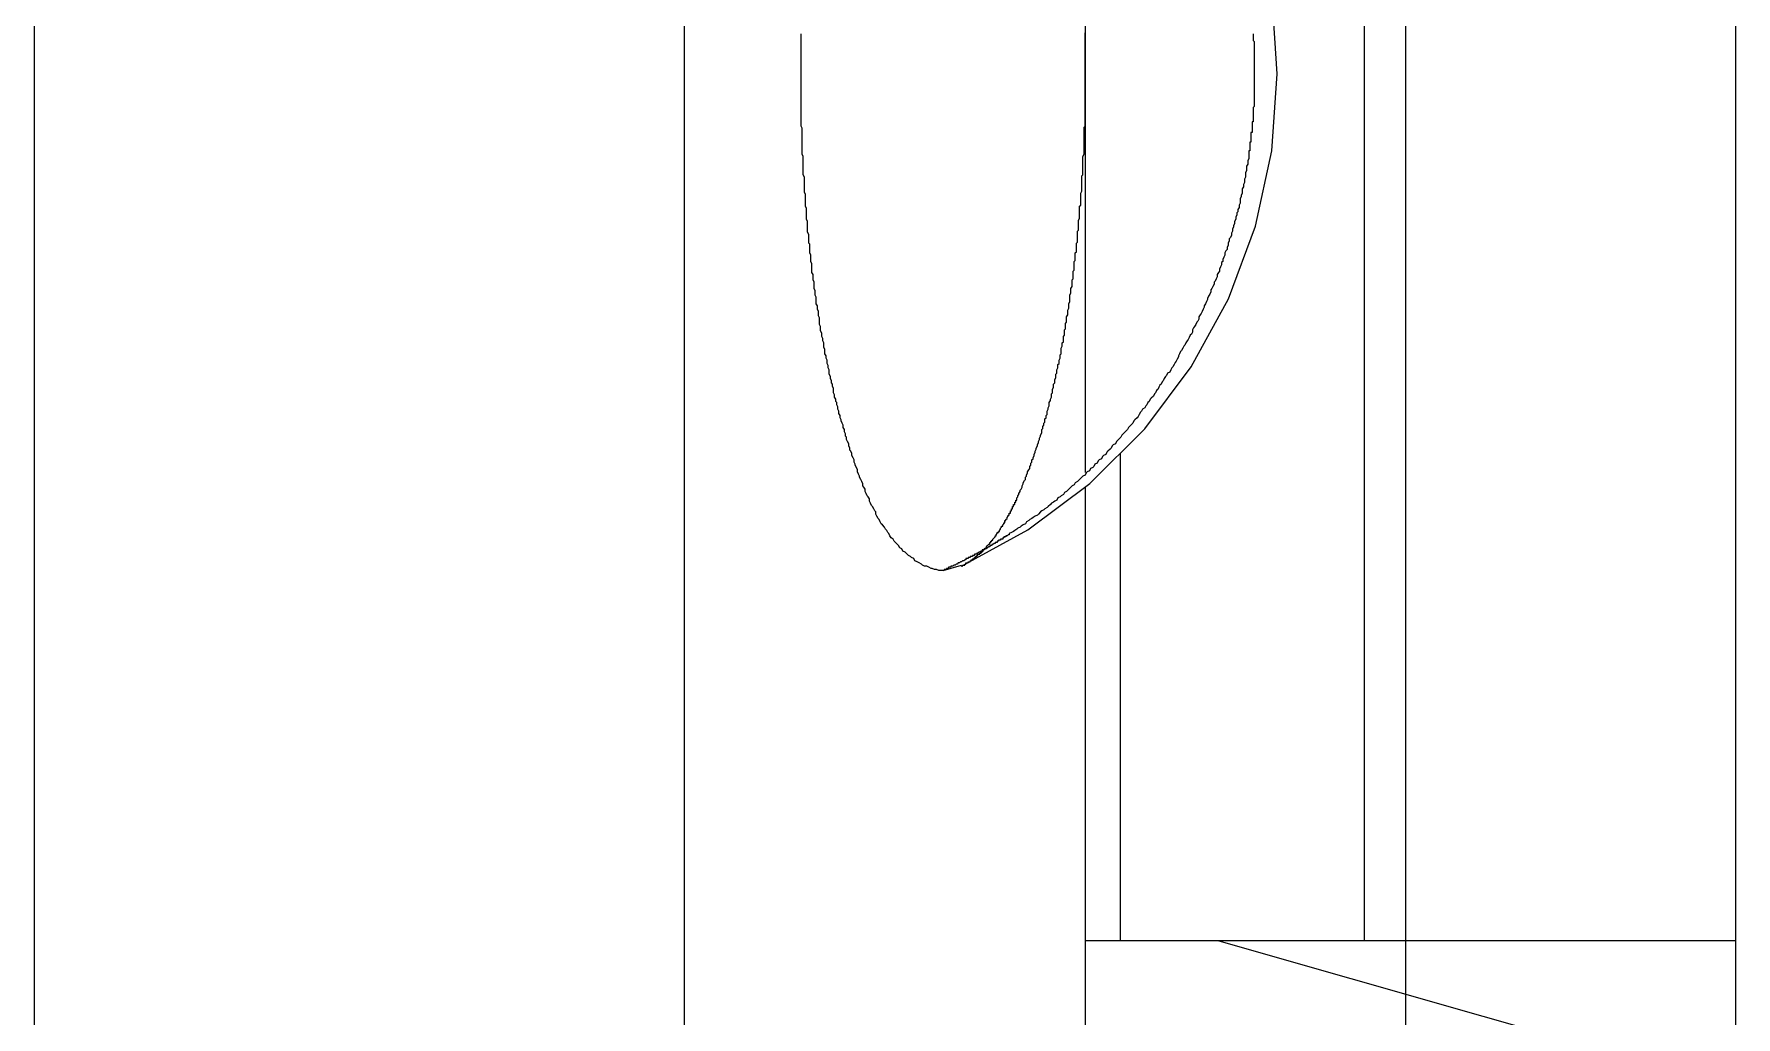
# Paper-space layout '2 DOOR PANEL LAYOUT - A1 Sheet' of a CAD drawing. Extents: x 50 to 825, y 22 to 486.
# Drawn here: x 424.756 to 424.9604, y 323.1303 to 323.2483 of the extents above; entities that cross this region are included whole.
import ezdxf

# ---------------------------------------------------------------- set-up
doc = ezdxf.new("R2010")
doc.units = 0
doc.layers.add('N-EQPM', color=3, linetype='Continuous', lineweight=25)

psp = doc.layouts.new('2 DOOR PANEL LAYOUT - A1 Sheet')

# ---------------------------------------------------------------- linework, layer by layer
at = {"layer": 'N-EQPM', "linetype": 'Continuous'}
for p, q in [((424.96035, 322.51212), (424.96035, 326.15611)), ((424.92072, 322.50827), (424.92072, 326.15468)), ((424.75603, 325.99213), (424.75603, 322.68651)), ((424.83412, 322.68651), (424.83412, 325.99213)), ((424.91576, 323.13941), (424.91576, 323.34764)), ((424.88226, 323.19566), (424.88226, 323.29139)), ((424.90529, 323.24352), (424.90473, 323.25206)), ((424.90463, 323.23426), (424.90529, 323.24352)), ((424.88642, 323.19794), (424.88642, 323.13941)), ((424.88226, 323.13941), (424.88226, 323.19391)), ((424.86739, 323.1844), (424.87534, 323.18875)), ((424.86516, 323.18389), (424.86739, 323.18451)), ((424.88227, 322.55637), (424.88226, 323.13941)), ((424.96035, 323.13941), (424.88227, 323.13941)), ((424.89827, 323.13941), (424.96035, 323.12174))]:
    psp.add_line(p, q, dxfattribs=at)
psp.add_lwpolyline([(424.87534, 323.18875), (424.88279, 323.19431), (424.88938, 323.20089), (424.89496, 323.20834), (424.89942, 323.2165), (424.90266, 323.22521), (424.90463, 323.23426)], dxfattribs=at)
at = {"layer": 'N-EQPM'}
for points in [[(424.84812, 323.24349, 0), (424.84812, 323.24375, 0), (424.84812, 323.24401, 0), (424.84812, 323.24427, 0), (424.84812, 323.24453, 0), (424.84812, 323.24479, 0), (424.84812, 323.24505, 0), (424.84812, 323.24531, 0), (424.84812, 323.24557, 0), (424.84812, 323.24583, 0), (424.84812, 323.24609, 0), (424.84812, 323.24635, 0), (424.84812, 323.24661, 0), (424.84812, 323.24687, 0), (424.84812, 323.24713, 0), (424.84812, 323.24739, 0), (424.84812, 323.24752, 0), (424.84812, 323.24778, 0), (424.84812, 323.24804, 0), (424.84812, 323.2483, 0)], [(424.88222, 323.24349, 0), (424.88222, 323.24375, 0), (424.88222, 323.24388, 0), (424.88222, 323.24414, 0), (424.88222, 323.24427, 0), (424.88222, 323.24453, 0), (424.88222, 323.24479, 0), (424.88222, 323.24492, 0), (424.88222, 323.24518, 0), (424.88222, 323.24531, 0), (424.88222, 323.24557, 0), (424.88222, 323.2457, 0), (424.88222, 323.24596, 0), (424.88222, 323.24609, 0), (424.88222, 323.24635, 0), (424.88222, 323.24661, 0), (424.88222, 323.24674, 0), (424.88222, 323.247, 0), (424.88222, 323.24713, 0), (424.88222, 323.24739, 0), (424.88222, 323.24752, 0), (424.88222, 323.24778, 0), (424.88222, 323.24791, 0), (424.88222, 323.24817, 0), (424.88222, 323.24843, 0)], [(424.90239, 323.2483, 0), (424.90239, 323.24817, 0), (424.90239, 323.24817, 0), (424.90239, 323.24804, 0), (424.90239, 323.24791, 0), (424.90239, 323.24791, 0), (424.90239, 323.24778, 0), (424.90239, 323.24778, 0), (424.90239, 323.24765, 0), (424.90239, 323.24765, 0), (424.90239, 323.24752, 0), (424.90252, 323.24739, 0), (424.90252, 323.24739, 0), (424.90252, 323.24726, 0), (424.90252, 323.24726, 0), (424.90252, 323.24713, 0), (424.90252, 323.24713, 0), (424.90252, 323.247, 0), (424.90252, 323.24687, 0), (424.90252, 323.24687, 0), (424.90252, 323.24674, 0), (424.90252, 323.24674, 0), (424.90252, 323.24661, 0), (424.90252, 323.24661, 0), (424.90252, 323.24648, 0), (424.90252, 323.24648, 0), (424.90252, 323.24635, 0), (424.90252, 323.24622, 0), (424.90252, 323.24622, 0), (424.90252, 323.24609, 0), (424.90252, 323.24609, 0), (424.90252, 323.24596, 0), (424.90252, 323.24596, 0), (424.90252, 323.24583, 0), (424.90252, 323.2457, 0), (424.90252, 323.2457, 0), (424.90252, 323.24557, 0), (424.90252, 323.24557, 0), (424.90252, 323.24544, 0), (424.90252, 323.24544, 0), (424.90252, 323.24531, 0), (424.90252, 323.24518, 0), (424.90252, 323.24518, 0), (424.90252, 323.24505, 0), (424.90252, 323.24505, 0), (424.90252, 323.24492, 0), (424.90252, 323.24492, 0), (424.90252, 323.24479, 0), (424.90252, 323.24466, 0), (424.90252, 323.24466, 0), (424.90252, 323.24453, 0), (424.90252, 323.24453, 0), (424.90252, 323.2444, 0), (424.90252, 323.2444, 0), (424.90252, 323.24427, 0), (424.90252, 323.24414, 0), (424.90252, 323.24414, 0), (424.90252, 323.24401, 0), (424.90252, 323.24401, 0), (424.90252, 323.24388, 0), (424.90252, 323.24388, 0), (424.90252, 323.24375, 0), (424.90252, 323.24362, 0), (424.90252, 323.24362, 0), (424.90252, 323.24349, 0)], [(424.86517, 323.18388, 0), (424.86491, 323.18388, 0), (424.86465, 323.18388, 0), (424.86439, 323.18401, 0), (424.86413, 323.18401, 0), (424.86387, 323.18414, 0), (424.86374, 323.18414, 0), (424.86347, 323.18427, 0), (424.86321, 323.1844, 0), (424.86295, 323.1844, 0), (424.86269, 323.18453, 0), (424.86256, 323.18466, 0), (424.8623, 323.18479, 0), (424.86204, 323.18492, 0), (424.86178, 323.18505, 0), (424.86165, 323.18531, 0), (424.86139, 323.18544, 0), (424.86126, 323.18557, 0), (424.861, 323.1857, 0), (424.86074, 323.18596, 0), (424.86061, 323.18609, 0), (424.86035, 323.18622, 0), (424.86022, 323.18648, 0), (424.85996, 323.18661, 0), (424.85983, 323.18687, 0), (424.8597, 323.187, 0), (424.85944, 323.18726, 0), (424.85931, 323.1874, 0), (424.85918, 323.18766, 0), (424.85892, 323.18779, 0), (424.85879, 323.18805, 0), (424.85866, 323.18831, 0), (424.85853, 323.18844, 0), (424.8584, 323.1887, 0), (424.85827, 323.18883, 0), (424.85814, 323.18909, 0), (424.85788, 323.18935, 0), (424.85775, 323.18948, 0), (424.85762, 323.18974, 0), (424.85749, 323.19, 0), (424.85736, 323.19013, 0), (424.85723, 323.19039, 0), (424.8571, 323.19065, 0), (424.8571, 323.19091, 0), (424.85697, 323.19104, 0), (424.85684, 323.1913, 0), (424.85671, 323.19156, 0), (424.85658, 323.19169, 0), (424.85645, 323.19195, 0), (424.85632, 323.19221, 0), (424.85632, 323.19247, 0), (424.85619, 323.19273, 0), (424.85606, 323.19286, 0), (424.85593, 323.19312, 0), (424.8558, 323.19338, 0), (424.8558, 323.19364, 0), (424.85567, 323.1939, 0), (424.85554, 323.19403, 0), (424.85554, 323.19429, 0), (424.85541, 323.19455, 0), (424.85528, 323.19481, 0), (424.85515, 323.19507, 0), (424.85515, 323.1952, 0), (424.85502, 323.19546, 0), (424.85489, 323.19572, 0), (424.85489, 323.19598, 0), (424.85476, 323.19624, 0), (424.85463, 323.19651, 0), (424.85463, 323.19664, 0), (424.85449, 323.1969, 0), (424.85449, 323.19716, 0), (424.85436, 323.19742, 0), (424.85423, 323.19768, 0), (424.85423, 323.19794, 0), (424.8541, 323.1982, 0), (424.85397, 323.19833, 0), (424.85397, 323.19859, 0), (424.85384, 323.19885, 0), (424.85384, 323.19911, 0), (424.85371, 323.19937, 0), (424.85358, 323.19963, 0), (424.85358, 323.19989, 0), (424.85345, 323.20002, 0), (424.85345, 323.20028, 0), (424.85332, 323.20054, 0), (424.85332, 323.2008, 0), (424.85319, 323.20106, 0), (424.85319, 323.20132, 0), (424.85306, 323.20158, 0), (424.85293, 323.20184, 0), (424.85293, 323.20197, 0), (424.8528, 323.20223, 0), (424.8528, 323.20249, 0), (424.85267, 323.20275, 0), (424.85267, 323.20301, 0), (424.85254, 323.20327, 0), (424.85254, 323.20353, 0), (424.85241, 323.20379, 0), (424.85241, 323.20405, 0), (424.85228, 323.20418, 0), (424.85228, 323.20444, 0), (424.85215, 323.2047, 0), (424.85215, 323.20496, 0), (424.85202, 323.20522, 0), (424.85202, 323.20548, 0), (424.85202, 323.20575, 0), (424.85189, 323.20601, 0), (424.85189, 323.20627, 0), (424.85176, 323.2064, 0), (424.85176, 323.20666, 0), (424.85163, 323.20692, 0), (424.85163, 323.20718, 0), (424.8515, 323.20744, 0), (424.8515, 323.2077, 0), (424.8515, 323.20796, 0), (424.85137, 323.20822, 0), (424.85137, 323.20848, 0), (424.85124, 323.20874, 0), (424.85124, 323.209, 0), (424.85124, 323.20913, 0), (424.85111, 323.20939, 0), (424.85111, 323.20965, 0), (424.85098, 323.20991, 0), (424.85098, 323.21017, 0), (424.85098, 323.21043, 0), (424.85085, 323.21069, 0), (424.85085, 323.21095, 0), (424.85085, 323.21121, 0), (424.85072, 323.21147, 0), (424.85072, 323.21173, 0), (424.85059, 323.21199, 0), (424.85059, 323.21212, 0), (424.85059, 323.21238, 0), (424.85046, 323.21264, 0), (424.85046, 323.2129, 0), (424.85046, 323.21316, 0), (424.85033, 323.21342, 0), (424.85033, 323.21368, 0), (424.85033, 323.21394, 0), (424.85033, 323.2142, 0), (424.8502, 323.21446, 0), (424.8502, 323.21473, 0), (424.8502, 323.21499, 0), (424.85007, 323.21525, 0), (424.85007, 323.21538, 0), (424.85007, 323.21564, 0), (424.84994, 323.2159, 0), (424.84994, 323.21616, 0), (424.84994, 323.21642, 0), (424.84994, 323.21668, 0), (424.84981, 323.21694, 0), (424.84981, 323.2172, 0), (424.84981, 323.21746, 0), (424.84968, 323.21772, 0), (424.84968, 323.21798, 0), (424.84968, 323.21824, 0), (424.84968, 323.2185, 0), (424.84955, 323.21876, 0), (424.84955, 323.21889, 0), (424.84955, 323.21915, 0), (424.84955, 323.21941, 0), (424.84942, 323.21967, 0), (424.84942, 323.21993, 0), (424.84942, 323.22019, 0), (424.84942, 323.22045, 0), (424.84942, 323.22071, 0), (424.84929, 323.22097, 0), (424.84929, 323.22123, 0), (424.84929, 323.22149, 0), (424.84929, 323.22175, 0), (424.84916, 323.22201, 0), (424.84916, 323.22227, 0), (424.84916, 323.22253, 0), (424.84916, 323.22279, 0), (424.84916, 323.22305, 0), (424.84903, 323.22318, 0), (424.84903, 323.22344, 0), (424.84903, 323.2237, 0), (424.84903, 323.22397, 0), (424.84903, 323.22423, 0), (424.8489, 323.22449, 0), (424.8489, 323.22475, 0), (424.8489, 323.22501, 0), (424.8489, 323.22527, 0), (424.8489, 323.22553, 0), (424.8489, 323.22579, 0), (424.84877, 323.22605, 0), (424.84877, 323.22631, 0), (424.84877, 323.22657, 0), (424.84877, 323.22683, 0), (424.84877, 323.22709, 0), (424.84877, 323.22735, 0), (424.84864, 323.22761, 0), (424.84864, 323.22774, 0), (424.84864, 323.228, 0), (424.84864, 323.22826, 0), (424.84864, 323.22852, 0), (424.84864, 323.22878, 0), (424.84864, 323.22904, 0), (424.84851, 323.2293, 0), (424.84851, 323.22956, 0), (424.84851, 323.22982, 0), (424.84851, 323.23008, 0), (424.84851, 323.23034, 0), (424.84851, 323.2306, 0), (424.84851, 323.23086, 0), (424.84851, 323.23112, 0), (424.84838, 323.23138, 0), (424.84838, 323.23164, 0), (424.84838, 323.2319, 0), (424.84838, 323.23216, 0), (424.84838, 323.23229, 0), (424.84838, 323.23255, 0), (424.84838, 323.23281, 0), (424.84838, 323.23308, 0), (424.84838, 323.23334, 0), (424.84838, 323.2336, 0), (424.84825, 323.23386, 0), (424.84825, 323.23412, 0), (424.84825, 323.23438, 0), (424.84825, 323.23464, 0), (424.84825, 323.2349, 0), (424.84825, 323.23516, 0), (424.84825, 323.23542, 0), (424.84825, 323.23568, 0), (424.84825, 323.23594, 0), (424.84825, 323.2362, 0), (424.84825, 323.23646, 0), (424.84825, 323.23672, 0), (424.84825, 323.23698, 0), (424.84812, 323.23724, 0), (424.84812, 323.23737, 0), (424.84812, 323.23763, 0), (424.84812, 323.23789, 0), (424.84812, 323.23815, 0), (424.84812, 323.23841, 0), (424.84812, 323.23867, 0), (424.84812, 323.23893, 0), (424.84812, 323.23919, 0), (424.84812, 323.23945, 0), (424.84812, 323.23971, 0), (424.84812, 323.23997, 0), (424.84812, 323.24023, 0), (424.84812, 323.24049, 0), (424.84812, 323.24075, 0), (424.84812, 323.24101, 0), (424.84812, 323.24127, 0), (424.84812, 323.24153, 0), (424.84812, 323.24179, 0), (424.84812, 323.24205, 0), (424.84812, 323.24232, 0), (424.84812, 323.24245, 0), (424.84812, 323.24271, 0), (424.84812, 323.24297, 0), (424.84812, 323.24323, 0), (424.84812, 323.24349, 0)], [(424.87428, 323.19299, 0), (424.87428, 323.19312, 0), (424.87441, 323.19338, 0), (424.87441, 323.19351, 0), (424.87454, 323.19364, 0), (424.87467, 323.1939, 0), (424.87467, 323.19403, 0), (424.8748, 323.19429, 0), (424.8748, 323.19442, 0), (424.87493, 323.19468, 0), (424.87506, 323.19481, 0), (424.87506, 323.19507, 0), (424.87519, 323.1952, 0), (424.87519, 323.19533, 0), (424.87532, 323.19559, 0), (424.87532, 323.19572, 0), (424.87545, 323.19598, 0), (424.87558, 323.19611, 0), (424.87558, 323.19637, 0), (424.87571, 323.19651, 0), (424.87571, 323.19677, 0), (424.87584, 323.1969, 0), (424.87584, 323.19716, 0), (424.87597, 323.19729, 0), (424.87597, 323.19742, 0), (424.8761, 323.19768, 0), (424.8761, 323.19781, 0), (424.87623, 323.19807, 0), (424.87623, 323.1982, 0), (424.87636, 323.19846, 0), (424.87636, 323.19859, 0), (424.87649, 323.19885, 0), (424.87649, 323.19898, 0), (424.87662, 323.19924, 0), (424.87662, 323.19937, 0), (424.87675, 323.19963, 0), (424.87675, 323.19976, 0), (424.87688, 323.20002, 0), (424.87688, 323.20015, 0), (424.87701, 323.20041, 0), (424.87701, 323.20054, 0), (424.87701, 323.2008, 0), (424.87714, 323.20093, 0), (424.87714, 323.20119, 0), (424.87727, 323.20132, 0), (424.87727, 323.20158, 0), (424.8774, 323.20171, 0), (424.8774, 323.20197, 0), (424.8774, 323.2021, 0), (424.87753, 323.20223, 0), (424.87753, 323.20249, 0), (424.87766, 323.20262, 0), (424.87766, 323.20288, 0), (424.87766, 323.20301, 0), (424.87779, 323.20327, 0), (424.87779, 323.2034, 0), (424.87792, 323.20366, 0), (424.87792, 323.20379, 0), (424.87792, 323.20405, 0), (424.87805, 323.20431, 0), (424.87805, 323.20444, 0), (424.87818, 323.2047, 0), (424.87818, 323.20483, 0), (424.87818, 323.20509, 0), (424.87831, 323.20522, 0), (424.87831, 323.20548, 0), (424.87831, 323.20562, 0), (424.87844, 323.20588, 0), (424.87844, 323.20601, 0), (424.87844, 323.20627, 0), (424.87857, 323.2064, 0), (424.87857, 323.20666, 0), (424.87857, 323.20679, 0), (424.8787, 323.20705, 0), (424.8787, 323.20718, 0), (424.8787, 323.20744, 0), (424.87883, 323.20757, 0), (424.87883, 323.20783, 0), (424.87883, 323.20796, 0), (424.87896, 323.20822, 0), (424.87896, 323.20835, 0), (424.87896, 323.20861, 0), (424.87909, 323.20874, 0), (424.87909, 323.209, 0), (424.87909, 323.20913, 0), (424.87922, 323.20939, 0), (424.87922, 323.20952, 0), (424.87922, 323.20978, 0), (424.87935, 323.20991, 0), (424.87935, 323.21017, 0), (424.87935, 323.21043, 0), (424.87935, 323.21056, 0), (424.87948, 323.21082, 0), (424.87948, 323.21095, 0), (424.87948, 323.21121, 0), (424.87961, 323.21134, 0), (424.87961, 323.2116, 0), (424.87961, 323.21173, 0), (424.87961, 323.21199, 0), (424.87974, 323.21212, 0), (424.87974, 323.21238, 0), (424.87974, 323.21251, 0), (424.87974, 323.21277, 0), (424.87987, 323.2129, 0), (424.87987, 323.21316, 0), (424.87987, 323.21329, 0), (424.87987, 323.21355, 0), (424.88, 323.21368, 0), (424.88, 323.21394, 0), (424.88, 323.2142, 0), (424.88, 323.21433, 0), (424.88013, 323.21459, 0), (424.88013, 323.21473, 0), (424.88013, 323.21499, 0), (424.88013, 323.21512, 0), (424.88026, 323.21538, 0), (424.88026, 323.21551, 0), (424.88026, 323.21577, 0), (424.88026, 323.2159, 0), (424.88039, 323.21616, 0), (424.88039, 323.21629, 0), (424.88039, 323.21655, 0), (424.88039, 323.21681, 0), (424.88039, 323.21694, 0), (424.88052, 323.2172, 0), (424.88052, 323.21733, 0), (424.88052, 323.21759, 0), (424.88052, 323.21772, 0), (424.88065, 323.21798, 0), (424.88065, 323.21811, 0), (424.88065, 323.21837, 0), (424.88065, 323.2185, 0), (424.88065, 323.21876, 0), (424.88078, 323.21889, 0), (424.88078, 323.21915, 0), (424.88078, 323.21928, 0), (424.88078, 323.21954, 0), (424.88078, 323.2198, 0), (424.88091, 323.21993, 0), (424.88091, 323.22019, 0), (424.88091, 323.22032, 0), (424.88091, 323.22058, 0), (424.88091, 323.22071, 0), (424.88091, 323.22097, 0), (424.88104, 323.2211, 0), (424.88104, 323.22136, 0), (424.88104, 323.22149, 0), (424.88104, 323.22175, 0), (424.88104, 323.22201, 0), (424.88117, 323.22214, 0), (424.88117, 323.2224, 0), (424.88117, 323.22253, 0), (424.88117, 323.22279, 0), (424.88117, 323.22292, 0), (424.88117, 323.22318, 0), (424.8813, 323.22331, 0), (424.8813, 323.22357, 0), (424.8813, 323.2237, 0), (424.8813, 323.22397, 0), (424.8813, 323.22423, 0), (424.8813, 323.22436, 0), (424.8813, 323.22462, 0), (424.88143, 323.22475, 0), (424.88143, 323.22501, 0), (424.88143, 323.22514, 0), (424.88143, 323.2254, 0), (424.88143, 323.22553, 0), (424.88143, 323.22579, 0), (424.88143, 323.22592, 0), (424.88156, 323.22618, 0), (424.88156, 323.22644, 0), (424.88156, 323.22657, 0), (424.88156, 323.22683, 0), (424.88156, 323.22696, 0), (424.88156, 323.22722, 0), (424.88156, 323.22735, 0), (424.88156, 323.22761, 0), (424.88169, 323.22774, 0), (424.88169, 323.228, 0), (424.88169, 323.22813, 0), (424.88169, 323.22839, 0), (424.88169, 323.22865, 0), (424.88169, 323.22878, 0), (424.88169, 323.22904, 0), (424.88169, 323.22917, 0), (424.88182, 323.22943, 0), (424.88182, 323.22956, 0), (424.88182, 323.22982, 0), (424.88182, 323.22995, 0), (424.88182, 323.23021, 0), (424.88182, 323.23034, 0), (424.88182, 323.2306, 0), (424.88182, 323.23086, 0), (424.88182, 323.23099, 0), (424.88182, 323.23125, 0), (424.88195, 323.23138, 0), (424.88195, 323.23164, 0), (424.88195, 323.23177, 0), (424.88195, 323.23203, 0), (424.88195, 323.23216, 0), (424.88195, 323.23242, 0), (424.88195, 323.23268, 0), (424.88195, 323.23281, 0), (424.88195, 323.23308, 0), (424.88195, 323.23321, 0), (424.88195, 323.23347, 0), (424.88195, 323.2336, 0), (424.88209, 323.23386, 0), (424.88209, 323.23399, 0), (424.88209, 323.23425, 0), (424.88209, 323.23438, 0), (424.88209, 323.23464, 0), (424.88209, 323.2349, 0), (424.88209, 323.23503, 0), (424.88209, 323.23529, 0), (424.88209, 323.23542, 0), (424.88209, 323.23568, 0), (424.88209, 323.23581, 0), (424.88209, 323.23607, 0), (424.88209, 323.2362, 0), (424.88209, 323.23646, 0), (424.88209, 323.23672, 0), (424.88209, 323.23685, 0), (424.88209, 323.23711, 0), (424.88222, 323.23724, 0), (424.88222, 323.2375, 0), (424.88222, 323.23763, 0), (424.88222, 323.23789, 0), (424.88222, 323.23802, 0), (424.88222, 323.23828, 0), (424.88222, 323.23841, 0), (424.88222, 323.23867, 0), (424.88222, 323.23893, 0), (424.88222, 323.23906, 0), (424.88222, 323.23932, 0), (424.88222, 323.23945, 0), (424.88222, 323.23971, 0), (424.88222, 323.23984, 0), (424.88222, 323.2401, 0), (424.88222, 323.24023, 0), (424.88222, 323.24049, 0), (424.88222, 323.24075, 0), (424.88222, 323.24088, 0), (424.88222, 323.24114, 0), (424.88222, 323.24127, 0), (424.88222, 323.24153, 0), (424.88222, 323.24166, 0), (424.88222, 323.24192, 0), (424.88222, 323.24205, 0), (424.88222, 323.24232, 0), (424.88222, 323.24258, 0), (424.88222, 323.24271, 0), (424.88222, 323.24297, 0), (424.88222, 323.2431, 0), (424.88222, 323.24336, 0), (424.88222, 323.24349, 0)], [(424.90252, 323.24349, 0), (424.90252, 323.24349, 0), (424.90252, 323.24336, 0), (424.90252, 323.24336, 0), (424.90252, 323.24323, 0), (424.90252, 323.2431, 0), (424.90252, 323.2431, 0), (424.90252, 323.24297, 0), (424.90252, 323.24297, 0), (424.90252, 323.24284, 0), (424.90252, 323.24284, 0), (424.90252, 323.24271, 0), (424.90252, 323.24258, 0), (424.90252, 323.24258, 0), (424.90252, 323.24245, 0), (424.90252, 323.24245, 0), (424.90252, 323.24232, 0), (424.90252, 323.24232, 0), (424.90252, 323.24219, 0), (424.90252, 323.24205, 0), (424.90252, 323.24205, 0), (424.90252, 323.24192, 0), (424.90252, 323.24192, 0), (424.90252, 323.24179, 0), (424.90252, 323.24179, 0), (424.90252, 323.24166, 0), (424.90252, 323.24153, 0), (424.90252, 323.24153, 0), (424.90252, 323.2414, 0), (424.90252, 323.2414, 0), (424.90252, 323.24127, 0), (424.90252, 323.24127, 0), (424.90252, 323.24114, 0), (424.90252, 323.24101, 0), (424.90252, 323.24101, 0), (424.90252, 323.24088, 0), (424.90252, 323.24088, 0), (424.90252, 323.24075, 0), (424.90252, 323.24075, 0), (424.90252, 323.24062, 0), (424.90252, 323.24049, 0), (424.90252, 323.24049, 0), (424.90252, 323.24036, 0), (424.90252, 323.24036, 0), (424.90252, 323.24023, 0), (424.90252, 323.24023, 0), (424.90252, 323.2401, 0), (424.90252, 323.23997, 0), (424.90252, 323.23997, 0), (424.90252, 323.23984, 0), (424.90252, 323.23984, 0), (424.90252, 323.23971, 0), (424.90252, 323.23971, 0), (424.90252, 323.23958, 0), (424.90239, 323.23945, 0), (424.90239, 323.23945, 0), (424.90239, 323.23932, 0), (424.90239, 323.23932, 0), (424.90239, 323.23919, 0), (424.90239, 323.23919, 0), (424.90239, 323.23906, 0), (424.90239, 323.23906, 0), (424.90239, 323.23893, 0), (424.90239, 323.2388, 0), (424.90239, 323.2388, 0), (424.90239, 323.23867, 0), (424.90239, 323.23867, 0), (424.90239, 323.23854, 0), (424.90239, 323.23854, 0), (424.90239, 323.23841, 0), (424.90239, 323.23828, 0), (424.90239, 323.23828, 0), (424.90239, 323.23815, 0), (424.90239, 323.23815, 0), (424.90239, 323.23802, 0), (424.90239, 323.23802, 0), (424.90239, 323.23789, 0), (424.90239, 323.23776, 0), (424.90226, 323.23776, 0), (424.90226, 323.23763, 0), (424.90226, 323.23763, 0), (424.90226, 323.2375, 0), (424.90226, 323.2375, 0), (424.90226, 323.23737, 0), (424.90226, 323.23724, 0), (424.90226, 323.23724, 0), (424.90226, 323.23711, 0), (424.90226, 323.23711, 0), (424.90226, 323.23698, 0), (424.90226, 323.23698, 0), (424.90226, 323.23685, 0), (424.90226, 323.23672, 0), (424.90226, 323.23672, 0), (424.90226, 323.23659, 0), (424.90226, 323.23659, 0), (424.90226, 323.23646, 0), (424.90213, 323.23646, 0), (424.90213, 323.23633, 0), (424.90213, 323.2362, 0), (424.90213, 323.2362, 0), (424.90213, 323.23607, 0), (424.90213, 323.23607, 0), (424.90213, 323.23594, 0), (424.90213, 323.23594, 0), (424.90213, 323.23581, 0), (424.90213, 323.23581, 0), (424.90213, 323.23568, 0), (424.90213, 323.23555, 0), (424.90213, 323.23555, 0), (424.90213, 323.23542, 0), (424.90213, 323.23542, 0), (424.90213, 323.23529, 0), (424.902, 323.23529, 0), (424.902, 323.23516, 0), (424.902, 323.23503, 0), (424.902, 323.23503, 0), (424.902, 323.2349, 0), (424.902, 323.2349, 0), (424.902, 323.23477, 0), (424.902, 323.23477, 0), (424.902, 323.23464, 0), (424.902, 323.23451, 0), (424.902, 323.23451, 0), (424.902, 323.23438, 0), (424.902, 323.23438, 0), (424.902, 323.23425, 0), (424.90187, 323.23425, 0), (424.90187, 323.23412, 0)], [(424.90187, 323.23412, 0), (424.90187, 323.23386, 0), (424.90187, 323.2336, 0), (424.90187, 323.23334, 0), (424.90174, 323.23308, 0), (424.90174, 323.23294, 0), (424.90174, 323.23268, 0), (424.90161, 323.23242, 0), (424.90161, 323.23216, 0), (424.90161, 323.2319, 0), (424.90148, 323.23164, 0), (424.90148, 323.23138, 0), (424.90148, 323.23112, 0), (424.90135, 323.23086, 0), (424.90135, 323.23073, 0), (424.90135, 323.23047, 0), (424.90122, 323.23021, 0), (424.90122, 323.22995, 0), (424.90109, 323.22969, 0), (424.90109, 323.22943, 0), (424.90109, 323.22917, 0), (424.90096, 323.22891, 0), (424.90096, 323.22878, 0), (424.90083, 323.22852, 0), (424.90083, 323.22826, 0), (424.90083, 323.228, 0), (424.9007, 323.22774, 0), (424.9007, 323.22748, 0), (424.90057, 323.22722, 0), (424.90057, 323.22696, 0), (424.90044, 323.22683, 0), (424.90044, 323.22657, 0), (424.90031, 323.22631, 0), (424.90031, 323.22605, 0), (424.90017, 323.22579, 0), (424.90017, 323.22553, 0), (424.90004, 323.22527, 0), (424.90004, 323.22514, 0), (424.89991, 323.22488, 0), (424.89991, 323.22462, 0), (424.89978, 323.22436, 0), (424.89978, 323.2241, 0), (424.89965, 323.22383, 0), (424.89952, 323.2237, 0), (424.89952, 323.22344, 0), (424.89939, 323.22318, 0), (424.89939, 323.22292, 0), (424.89926, 323.22266, 0), (424.89926, 323.2224, 0), (424.89913, 323.22227, 0), (424.899, 323.22201, 0), (424.899, 323.22175, 0), (424.89887, 323.22149, 0), (424.89874, 323.22123, 0), (424.89874, 323.22097, 0), (424.89861, 323.22084, 0), (424.89861, 323.22058, 0), (424.89848, 323.22032, 0), (424.89835, 323.22006, 0), (424.89835, 323.2198, 0), (424.89822, 323.21967, 0), (424.89809, 323.21941, 0), (424.89809, 323.21915, 0), (424.89796, 323.21889, 0), (424.89783, 323.21863, 0), (424.8977, 323.2185, 0), (424.8977, 323.21824, 0), (424.89757, 323.21798, 0), (424.89744, 323.21772, 0), (424.89731, 323.21759, 0), (424.89731, 323.21733, 0), (424.89718, 323.21707, 0), (424.89705, 323.21681, 0), (424.89692, 323.21655, 0), (424.89692, 323.21642, 0), (424.89679, 323.21616, 0), (424.89666, 323.2159, 0), (424.89653, 323.21564, 0), (424.89653, 323.21551, 0), (424.8964, 323.21525, 0), (424.89627, 323.21499, 0), (424.89614, 323.21473, 0), (424.89601, 323.21459, 0), (424.89588, 323.21433, 0), (424.89588, 323.21407, 0), (424.89575, 323.21381, 0), (424.89562, 323.21368, 0), (424.89549, 323.21342, 0), (424.89536, 323.21316, 0), (424.89523, 323.21303, 0), (424.8951, 323.21277, 0), (424.8951, 323.21251, 0), (424.89497, 323.21225, 0), (424.89484, 323.21212, 0), (424.89471, 323.21186, 0), (424.89458, 323.2116, 0), (424.89445, 323.21147, 0), (424.89432, 323.21121, 0), (424.89419, 323.21095, 0), (424.89406, 323.21082, 0), (424.89393, 323.21056, 0), (424.8938, 323.2103, 0), (424.89367, 323.21017, 0), (424.89354, 323.20991, 0), (424.89341, 323.20965, 0), (424.89341, 323.20952, 0), (424.89328, 323.20926, 0), (424.89315, 323.209, 0), (424.89302, 323.20887, 0), (424.89289, 323.20861, 0), (424.89276, 323.20835, 0), (424.89263, 323.20822, 0), (424.8925, 323.20796, 0), (424.89237, 323.2077, 0), (424.89211, 323.20757, 0), (424.89198, 323.20731, 0), (424.89185, 323.20718, 0), (424.89172, 323.20692, 0), (424.89159, 323.20666, 0), (424.89146, 323.20653, 0), (424.89133, 323.20627, 0), (424.8912, 323.20614, 0), (424.89106, 323.20588, 0), (424.89093, 323.20562, 0), (424.8908, 323.20548, 0), (424.89067, 323.20522, 0), (424.89054, 323.20509, 0), (424.89041, 323.20483, 0), (424.89015, 323.20457, 0), (424.89002, 323.20444, 0), (424.88989, 323.20418, 0), (424.88976, 323.20405, 0), (424.88963, 323.20379, 0), (424.8895, 323.20366, 0), (424.88937, 323.2034, 0), (424.88911, 323.20327, 0), (424.88898, 323.20301, 0), (424.88885, 323.20288, 0), (424.88872, 323.20262, 0), (424.88859, 323.20236, 0), (424.88846, 323.20223, 0), (424.8882, 323.20197, 0), (424.88807, 323.20184, 0), (424.88794, 323.20158, 0), (424.88781, 323.20145, 0), (424.88755, 323.20119, 0), (424.88742, 323.20106, 0), (424.88729, 323.2008, 0), (424.88716, 323.20067, 0), (424.88703, 323.20054, 0), (424.88677, 323.20028, 0), (424.88664, 323.20015, 0), (424.88651, 323.19989, 0), (424.88638, 323.19976, 0), (424.88612, 323.1995, 0), (424.88599, 323.19937, 0), (424.88586, 323.19911, 0), (424.8856, 323.19898, 0), (424.88547, 323.19885, 0), (424.88534, 323.19859, 0), (424.88521, 323.19846, 0), (424.88495, 323.1982, 0), (424.88482, 323.19807, 0), (424.88469, 323.19781, 0), (424.88443, 323.19768, 0), (424.8843, 323.19755, 0), (424.88417, 323.19729, 0), (424.88391, 323.19716, 0), (424.88378, 323.19703, 0), (424.88365, 323.19677, 0), (424.88339, 323.19664, 0), (424.88326, 323.19637, 0), (424.88313, 323.19624, 0), (424.88287, 323.19611, 0), (424.88274, 323.19585, 0), (424.88248, 323.19572, 0), (424.88235, 323.19559, 0), (424.88222, 323.19533, 0), (424.88195, 323.1952, 0), (424.88182, 323.19507, 0), (424.88156, 323.19481, 0), (424.88143, 323.19468, 0), (424.8813, 323.19455, 0), (424.88104, 323.19442, 0), (424.88091, 323.19416, 0), (424.88065, 323.19403, 0), (424.88052, 323.1939, 0), (424.88026, 323.19364, 0), (424.88013, 323.19351, 0), (424.88, 323.19338, 0), (424.87974, 323.19325, 0), (424.87961, 323.19299, 0), (424.87935, 323.19286, 0), (424.87922, 323.19273, 0), (424.87896, 323.1926, 0), (424.87883, 323.19234, 0), (424.87857, 323.19221, 0), (424.87844, 323.19208, 0), (424.87818, 323.19195, 0), (424.87805, 323.19182, 0), (424.87779, 323.19156, 0), (424.87766, 323.19143, 0), (424.8774, 323.1913, 0), (424.87727, 323.19117, 0), (424.87701, 323.19104, 0), (424.87688, 323.19091, 0), (424.87662, 323.19065, 0), (424.87649, 323.19052, 0), (424.87623, 323.19039, 0), (424.87597, 323.19026, 0), (424.87584, 323.19013, 0), (424.87558, 323.19, 0), (424.87545, 323.18987, 0), (424.87519, 323.18974, 0), (424.87506, 323.18948, 0), (424.8748, 323.18935, 0), (424.87454, 323.18922, 0), (424.87441, 323.18909, 0), (424.87415, 323.18896, 0), (424.87402, 323.18883, 0), (424.87376, 323.1887, 0), (424.87363, 323.18857, 0), (424.87337, 323.18844, 0), (424.87311, 323.18831, 0)], [(424.87037, 323.18674, 0), (424.87037, 323.18674, 0), (424.87037, 323.18674, 0), (424.8705, 323.18687, 0), (424.8705, 323.18687, 0), (424.8705, 323.18687, 0), (424.87063, 323.187, 0), (424.87063, 323.187, 0), (424.87063, 323.187, 0), (424.87076, 323.18713, 0), (424.87076, 323.18713, 0), (424.87076, 323.18713, 0), (424.87076, 323.18726, 0), (424.87089, 323.18726, 0), (424.87089, 323.18726, 0), (424.87089, 323.1874, 0), (424.87102, 323.1874, 0), (424.87102, 323.1874, 0), (424.87102, 323.18753, 0), (424.87102, 323.18753, 0), (424.87115, 323.18753, 0), (424.87115, 323.18766, 0), (424.87115, 323.18766, 0), (424.87115, 323.18766, 0), (424.87128, 323.18779, 0), (424.87128, 323.18779, 0), (424.87128, 323.18779, 0), (424.87141, 323.18792, 0), (424.87141, 323.18792, 0), (424.87141, 323.18792, 0), (424.87141, 323.18805, 0), (424.87154, 323.18805, 0), (424.87154, 323.18818, 0), (424.87154, 323.18818, 0), (424.87154, 323.18818, 0), (424.87167, 323.18831, 0), (424.87167, 323.18831, 0), (424.87167, 323.18831, 0), (424.87167, 323.18844, 0), (424.8718, 323.18844, 0), (424.8718, 323.18844, 0), (424.8718, 323.18857, 0), (424.87193, 323.18857, 0), (424.87193, 323.1887, 0), (424.87193, 323.1887, 0), (424.87193, 323.1887, 0), (424.87206, 323.18883, 0), (424.87206, 323.18883, 0), (424.87206, 323.18883, 0), (424.87206, 323.18896, 0), (424.87206, 323.18896, 0), (424.87219, 323.18909, 0), (424.87219, 323.18909, 0), (424.87219, 323.18909, 0), (424.87219, 323.18922, 0), (424.87232, 323.18922, 0), (424.87232, 323.18922, 0), (424.87232, 323.18935, 0), (424.87232, 323.18935, 0), (424.87245, 323.18948, 0), (424.87245, 323.18948, 0), (424.87245, 323.18948, 0), (424.87245, 323.18961, 0), (424.87258, 323.18961, 0), (424.87258, 323.18974, 0), (424.87258, 323.18974, 0), (424.87258, 323.18974, 0), (424.87258, 323.18987, 0), (424.87271, 323.18987, 0), (424.87271, 323.18987, 0), (424.87271, 323.19, 0), (424.87271, 323.19, 0), (424.87284, 323.19013, 0), (424.87284, 323.19013, 0), (424.87284, 323.19013, 0), (424.87284, 323.19026, 0), (424.87284, 323.19026, 0), (424.87298, 323.19039, 0), (424.87298, 323.19039, 0), (424.87298, 323.19039, 0), (424.87298, 323.19052, 0), (424.87311, 323.19052, 0), (424.87311, 323.19065, 0), (424.87311, 323.19065, 0), (424.87311, 323.19065, 0), (424.87311, 323.19078, 0), (424.87324, 323.19078, 0), (424.87324, 323.19091, 0), (424.87324, 323.19091, 0), (424.87324, 323.19091, 0), (424.87324, 323.19104, 0), (424.87337, 323.19104, 0), (424.87337, 323.19117, 0), (424.87337, 323.19117, 0), (424.87337, 323.19117, 0), (424.87337, 323.1913, 0), (424.8735, 323.1913, 0), (424.8735, 323.19143, 0), (424.8735, 323.19143, 0), (424.8735, 323.19143, 0), (424.8735, 323.19156, 0), (424.87363, 323.19156, 0), (424.87363, 323.19169, 0), (424.87363, 323.19169, 0), (424.87363, 323.19169, 0), (424.87363, 323.19182, 0), (424.87376, 323.19182, 0), (424.87376, 323.19195, 0), (424.87376, 323.19195, 0), (424.87376, 323.19195, 0), (424.87376, 323.19208, 0), (424.87389, 323.19208, 0), (424.87389, 323.19221, 0), (424.87389, 323.19221, 0), (424.87389, 323.19221, 0), (424.87389, 323.19234, 0), (424.87402, 323.19234, 0), (424.87402, 323.19247, 0), (424.87402, 323.19247, 0), (424.87402, 323.1926, 0), (424.87402, 323.1926, 0), (424.87402, 323.1926, 0), (424.87415, 323.19273, 0), (424.87415, 323.19273, 0), (424.87415, 323.19286, 0), (424.87415, 323.19286, 0), (424.87415, 323.19286, 0), (424.87428, 323.19299, 0)], [(424.87037, 323.18661, 0), (424.87037, 323.18661, 0), (424.87037, 323.18648, 0), (424.87024, 323.18648, 0), (424.87024, 323.18648, 0), (424.87024, 323.18648, 0), (424.87011, 323.18648, 0), (424.87011, 323.18648, 0), (424.87011, 323.18635, 0), (424.86998, 323.18635, 0), (424.86998, 323.18635, 0), (424.86998, 323.18635, 0), (424.86985, 323.18635, 0), (424.86985, 323.18622, 0), (424.86985, 323.18622, 0), (424.86985, 323.18622, 0), (424.86972, 323.18622, 0), (424.86972, 323.18622, 0), (424.86972, 323.18622, 0), (424.86959, 323.18609, 0), (424.86959, 323.18609, 0), (424.86959, 323.18609, 0), (424.86946, 323.18609, 0), (424.86946, 323.18609, 0), (424.86946, 323.18609, 0), (424.86933, 323.18596, 0), (424.86933, 323.18596, 0), (424.86933, 323.18596, 0), (424.8692, 323.18596, 0), (424.8692, 323.18596, 0), (424.8692, 323.18596, 0), (424.8692, 323.18583, 0), (424.86907, 323.18583, 0), (424.86907, 323.18583, 0), (424.86907, 323.18583, 0), (424.86894, 323.18583, 0), (424.86894, 323.18583, 0), (424.86894, 323.1857, 0), (424.86881, 323.1857, 0), (424.86881, 323.1857, 0), (424.86881, 323.1857, 0), (424.86868, 323.1857, 0), (424.86868, 323.1857, 0), (424.86868, 323.18557, 0), (424.86855, 323.18557, 0), (424.86855, 323.18557, 0), (424.86855, 323.18557, 0), (424.86855, 323.18557, 0), (424.86842, 323.18557, 0), (424.86842, 323.18544, 0), (424.86842, 323.18544, 0), (424.86829, 323.18544, 0), (424.86829, 323.18544, 0), (424.86829, 323.18544, 0), (424.86816, 323.18544, 0), (424.86816, 323.18531, 0), (424.86816, 323.18531, 0), (424.86803, 323.18531, 0), (424.86803, 323.18531, 0), (424.86803, 323.18531, 0), (424.8679, 323.18531, 0), (424.8679, 323.18518, 0), (424.8679, 323.18518, 0), (424.86777, 323.18518, 0), (424.86777, 323.18518, 0), (424.86777, 323.18518, 0), (424.86777, 323.18518, 0), (424.86764, 323.18505, 0), (424.86764, 323.18505, 0), (424.86764, 323.18505, 0), (424.86751, 323.18505, 0), (424.86751, 323.18505, 0), (424.86751, 323.18505, 0), (424.86738, 323.18492, 0), (424.86738, 323.18492, 0), (424.86738, 323.18492, 0), (424.86725, 323.18492, 0), (424.86725, 323.18492, 0), (424.86725, 323.18492, 0), (424.86712, 323.18479, 0), (424.86712, 323.18479, 0), (424.86712, 323.18479, 0), (424.86699, 323.18479, 0), (424.86699, 323.18479, 0), (424.86699, 323.18479, 0), (424.86686, 323.18466, 0), (424.86686, 323.18466, 0), (424.86686, 323.18466, 0), (424.86686, 323.18466, 0), (424.86673, 323.18466, 0), (424.86673, 323.18466, 0), (424.86673, 323.18466, 0), (424.8666, 323.18453, 0), (424.8666, 323.18453, 0), (424.8666, 323.18453, 0), (424.86647, 323.18453, 0), (424.86647, 323.18453, 0), (424.86647, 323.18453, 0), (424.86634, 323.1844, 0), (424.86634, 323.1844, 0), (424.86634, 323.1844, 0), (424.86621, 323.1844, 0), (424.86621, 323.1844, 0), (424.86621, 323.1844, 0), (424.86608, 323.1844, 0), (424.86608, 323.18427, 0), (424.86608, 323.18427, 0), (424.86595, 323.18427, 0), (424.86595, 323.18427, 0), (424.86595, 323.18427, 0), (424.86582, 323.18427, 0), (424.86582, 323.18414, 0), (424.86582, 323.18414, 0), (424.86569, 323.18414, 0), (424.86569, 323.18414, 0), (424.86569, 323.18414, 0), (424.86569, 323.18414, 0), (424.86556, 323.18414, 0), (424.86556, 323.18401, 0), (424.86556, 323.18401, 0), (424.86543, 323.18401, 0), (424.86543, 323.18401, 0), (424.86543, 323.18401, 0), (424.8653, 323.18401, 0), (424.8653, 323.18401, 0), (424.8653, 323.18388, 0), (424.86517, 323.18388, 0), (424.86517, 323.18388, 0)], [(424.86738, 323.1844, 0), (424.86738, 323.1844, 0), (424.86751, 323.1844, 0), (424.86751, 323.18453, 0), (424.86751, 323.18453, 0), (424.86751, 323.18453, 0), (424.86751, 323.18453, 0), (424.86751, 323.18453, 0), (424.86764, 323.18453, 0), (424.86764, 323.18453, 0), (424.86764, 323.18453, 0), (424.86764, 323.18453, 0), (424.86764, 323.18453, 0), (424.86764, 323.18453, 0), (424.86777, 323.18453, 0), (424.86777, 323.18466, 0), (424.86777, 323.18466, 0), (424.86777, 323.18466, 0), (424.86777, 323.18466, 0), (424.86777, 323.18466, 0), (424.86777, 323.18466, 0), (424.8679, 323.18466, 0), (424.8679, 323.18466, 0), (424.8679, 323.18466, 0), (424.8679, 323.18466, 0), (424.8679, 323.18466, 0), (424.8679, 323.18479, 0), (424.86803, 323.18479, 0), (424.86803, 323.18479, 0), (424.86803, 323.18479, 0), (424.86803, 323.18479, 0), (424.86803, 323.18479, 0), (424.86803, 323.18479, 0), (424.86803, 323.18479, 0), (424.86816, 323.18479, 0), (424.86816, 323.18479, 0), (424.86816, 323.18479, 0), (424.86816, 323.18492, 0), (424.86816, 323.18492, 0), (424.86816, 323.18492, 0), (424.86829, 323.18492, 0), (424.86829, 323.18492, 0), (424.86829, 323.18492, 0), (424.86829, 323.18492, 0), (424.86829, 323.18492, 0), (424.86829, 323.18492, 0), (424.86829, 323.18492, 0), (424.86842, 323.18492, 0), (424.86842, 323.18505, 0), (424.86842, 323.18505, 0), (424.86842, 323.18505, 0), (424.86842, 323.18505, 0), (424.86842, 323.18505, 0), (424.86842, 323.18505, 0), (424.86855, 323.18505, 0), (424.86855, 323.18505, 0), (424.86855, 323.18505, 0), (424.86855, 323.18518, 0), (424.86855, 323.18518, 0), (424.86855, 323.18518, 0), (424.86868, 323.18518, 0), (424.86868, 323.18518, 0), (424.86868, 323.18518, 0), (424.86868, 323.18518, 0), (424.86868, 323.18518, 0), (424.86868, 323.18518, 0), (424.86868, 323.18518, 0), (424.86881, 323.18531, 0), (424.86881, 323.18531, 0), (424.86881, 323.18531, 0), (424.86881, 323.18531, 0), (424.86881, 323.18531, 0), (424.86881, 323.18531, 0), (424.86881, 323.18531, 0), (424.86894, 323.18531, 0), (424.86894, 323.18531, 0), (424.86894, 323.18544, 0), (424.86894, 323.18544, 0), (424.86894, 323.18544, 0), (424.86894, 323.18544, 0), (424.86894, 323.18544, 0), (424.86907, 323.18544, 0), (424.86907, 323.18544, 0), (424.86907, 323.18544, 0), (424.86907, 323.18544, 0), (424.86907, 323.18557, 0), (424.86907, 323.18557, 0), (424.86907, 323.18557, 0), (424.8692, 323.18557, 0), (424.8692, 323.18557, 0), (424.8692, 323.18557, 0), (424.8692, 323.18557, 0), (424.8692, 323.18557, 0), (424.8692, 323.18557, 0), (424.8692, 323.1857, 0), (424.8692, 323.1857, 0), (424.86933, 323.1857, 0), (424.86933, 323.1857, 0), (424.86933, 323.1857, 0), (424.86933, 323.1857, 0), (424.86933, 323.1857, 0), (424.86933, 323.1857, 0), (424.86933, 323.18583, 0), (424.86946, 323.18583, 0), (424.86946, 323.18583, 0), (424.86946, 323.18583, 0), (424.86946, 323.18583, 0), (424.86946, 323.18583, 0), (424.86946, 323.18583, 0), (424.86946, 323.18583, 0), (424.86959, 323.18583, 0), (424.86959, 323.18596, 0), (424.86959, 323.18596, 0), (424.86959, 323.18596, 0), (424.86959, 323.18596, 0), (424.86959, 323.18596, 0), (424.86959, 323.18596, 0), (424.86959, 323.18596, 0), (424.86972, 323.18596, 0), (424.86972, 323.18609, 0), (424.86972, 323.18609, 0), (424.86972, 323.18609, 0), (424.86972, 323.18609, 0), (424.86972, 323.18609, 0), (424.86972, 323.18609, 0), (424.86985, 323.18609, 0), (424.86985, 323.18609, 0), (424.86985, 323.18622, 0), (424.86985, 323.18622, 0), (424.86985, 323.18622, 0), (424.86985, 323.18622, 0), (424.86985, 323.18622, 0), (424.86985, 323.18622, 0), (424.86998, 323.18622, 0), (424.86998, 323.18622, 0), (424.86998, 323.18635, 0), (424.86998, 323.18635, 0), (424.86998, 323.18635, 0), (424.86998, 323.18635, 0), (424.86998, 323.18635, 0), (424.86998, 323.18635, 0), (424.87011, 323.18635, 0), (424.87011, 323.18635, 0), (424.87011, 323.18648, 0), (424.87011, 323.18648, 0), (424.87011, 323.18648, 0), (424.87011, 323.18648, 0), (424.87011, 323.18648, 0), (424.87011, 323.18648, 0), (424.87024, 323.18648, 0), (424.87024, 323.18648, 0), (424.87024, 323.18661, 0), (424.87024, 323.18661, 0), (424.87024, 323.18661, 0), (424.87024, 323.18661, 0), (424.87024, 323.18661, 0), (424.87024, 323.18661, 0), (424.87037, 323.18661, 0), (424.87037, 323.18661, 0), (424.87037, 323.18674, 0)], [(424.87311, 323.18831, 0), (424.87311, 323.18831, 0), (424.87311, 323.18831, 0), (424.87311, 323.18818, 0), (424.87311, 323.18818, 0), (424.87311, 323.18818, 0), (424.87298, 323.18818, 0), (424.87298, 323.18818, 0), (424.87298, 323.18818, 0), (424.87298, 323.18818, 0), (424.87298, 323.18818, 0), (424.87298, 323.18818, 0), (424.87284, 323.18805, 0), (424.87284, 323.18805, 0), (424.87284, 323.18805, 0), (424.87284, 323.18805, 0), (424.87284, 323.18805, 0), (424.87284, 323.18805, 0), (424.87271, 323.18805, 0), (424.87271, 323.18805, 0), (424.87271, 323.18805, 0), (424.87271, 323.18805, 0), (424.87271, 323.18792, 0), (424.87271, 323.18792, 0), (424.87258, 323.18792, 0), (424.87258, 323.18792, 0), (424.87258, 323.18792, 0), (424.87258, 323.18792, 0), (424.87258, 323.18792, 0), (424.87258, 323.18792, 0), (424.87245, 323.18792, 0), (424.87245, 323.18792, 0), (424.87245, 323.18779, 0), (424.87245, 323.18779, 0), (424.87245, 323.18779, 0), (424.87245, 323.18779, 0), (424.87232, 323.18779, 0), (424.87232, 323.18779, 0), (424.87232, 323.18779, 0), (424.87232, 323.18779, 0), (424.87232, 323.18779, 0), (424.87232, 323.18766, 0), (424.87219, 323.18766, 0), (424.87219, 323.18766, 0), (424.87219, 323.18766, 0), (424.87219, 323.18766, 0), (424.87219, 323.18766, 0), (424.87219, 323.18766, 0), (424.87206, 323.18766, 0), (424.87206, 323.18766, 0), (424.87206, 323.18766, 0), (424.87206, 323.18753, 0), (424.87206, 323.18753, 0), (424.87206, 323.18753, 0), (424.87193, 323.18753, 0), (424.87193, 323.18753, 0), (424.87193, 323.18753, 0), (424.87193, 323.18753, 0), (424.87193, 323.18753, 0), (424.87193, 323.18753, 0), (424.8718, 323.18753, 0), (424.8718, 323.1874, 0), (424.8718, 323.1874, 0), (424.8718, 323.1874, 0), (424.8718, 323.1874, 0), (424.8718, 323.1874, 0), (424.87167, 323.1874, 0), (424.87167, 323.1874, 0), (424.87167, 323.1874, 0), (424.87167, 323.1874, 0), (424.87167, 323.18726, 0), (424.87167, 323.18726, 0), (424.87154, 323.18726, 0), (424.87154, 323.18726, 0), (424.87154, 323.18726, 0), (424.87154, 323.18726, 0), (424.87154, 323.18726, 0), (424.87154, 323.18726, 0), (424.87141, 323.18726, 0), (424.87141, 323.18726, 0), (424.87141, 323.18713, 0), (424.87141, 323.18713, 0), (424.87141, 323.18713, 0), (424.87141, 323.18713, 0), (424.87128, 323.18713, 0), (424.87128, 323.18713, 0), (424.87128, 323.18713, 0), (424.87128, 323.18713, 0), (424.87128, 323.18713, 0), (424.87128, 323.18713, 0), (424.87115, 323.187, 0), (424.87115, 323.187, 0), (424.87115, 323.187, 0), (424.87115, 323.187, 0), (424.87115, 323.187, 0), (424.87115, 323.187, 0), (424.87102, 323.187, 0), (424.87102, 323.187, 0), (424.87102, 323.187, 0), (424.87102, 323.187, 0), (424.87102, 323.18687, 0), (424.87102, 323.18687, 0), (424.87089, 323.18687, 0), (424.87089, 323.18687, 0), (424.87089, 323.18687, 0), (424.87089, 323.18687, 0), (424.87089, 323.18687, 0), (424.87089, 323.18687, 0), (424.87076, 323.18687, 0), (424.87076, 323.18687, 0), (424.87076, 323.18674, 0), (424.87076, 323.18674, 0), (424.87076, 323.18674, 0), (424.87076, 323.18674, 0), (424.87063, 323.18674, 0), (424.87063, 323.18674, 0), (424.87063, 323.18674, 0), (424.87063, 323.18674, 0), (424.87063, 323.18674, 0), (424.87063, 323.18674, 0), (424.8705, 323.18661, 0), (424.8705, 323.18661, 0), (424.8705, 323.18661, 0), (424.8705, 323.18661, 0), (424.8705, 323.18661, 0), (424.8705, 323.18661, 0), (424.87037, 323.18661, 0), (424.87037, 323.18661, 0)]]:
    psp.add_polyline3d(points, dxfattribs=at)

doc.saveas('drawing.dxf')
